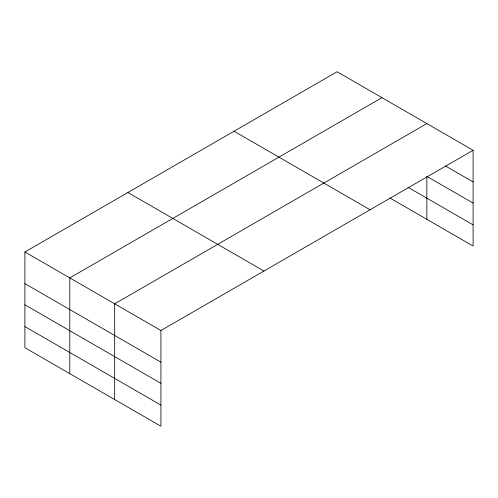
<?xml version="1.0" encoding="UTF-8"?>
<svg xmlns="http://www.w3.org/2000/svg" width="498" height="498" viewBox="0 0 498 498"><rect width="100%" height="100%" fill="white"/><g stroke="black" fill="none" stroke-linecap="round" stroke-linejoin="round"><path stroke-width="0.75" d="M390.002 198.042L473.1 246.018L473.1 150.284L337.078 71.749L24.9 251.982L24.9 347.716L160.922 426.251L160.922 330.516L24.9 251.982M381.966 97.664L69.788 277.903L69.788 373.631M426.854 123.585L114.677 303.817L114.677 399.545M160.922 330.516L473.1 150.284M445.617 166.064L473.1 181.932M473.1 203.078L426.854 176.379L426.854 219.313M408.092 187.335L473.1 224.866M234.06 131.229L370.082 209.758M127.918 192.508L263.94 271.043M24.9 283.636L160.922 362.164M24.9 304.782L160.922 383.317M24.9 326.57L160.922 405.104"/></g></svg>
